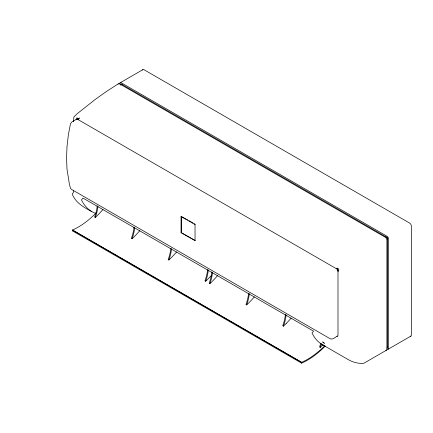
<?xml version="1.0" encoding="UTF-8"?>
<svg xmlns="http://www.w3.org/2000/svg" width="433" height="433" viewBox="0 0 433 433"><rect width="100%" height="100%" fill="white"/><g stroke="black" fill="none" stroke-linecap="round" stroke-linejoin="round"><path stroke-width="0.65" d="M325.01 346.33A70.747 40.848 -60 0 1 301.639 363.179L72.479 230.876L72.538 230.037A69.805 40.301 -60 0 0 96.516 212.484M301.639 363.179L301.639 362.367L72.484 230.064M181.059 216.457L181.059 232.591L195.034 240.661L195.034 224.527L181.059 216.457L187.722 220.007M336.912 336.241A2.468 1.423 60 0 0 337.989 334.996L337.989 271.67L338.909 269.12L337.161 268.114L336.246 268.644L77.745 119.4A2.468 1.423 60 0 0 76.132 119.714L77.848 118.718L78.66 118.869L77.745 119.4L79.439 117.944L78.79 118.653M76.127 119.524L76.912 117.863L78.66 118.869M211.802 271.978A32.378 18.695 -60 0 1 209.161 283.279L209.859 283.68L212.63 280.979A69.843 40.323 -60 0 0 217.539 275.642M248.596 293.222A32.378 18.695 -60 0 1 245.955 304.523L246.653 304.924L249.424 302.223A69.843 40.323 -60 0 0 254.339 296.886M285.396 314.466A32.378 18.695 -60 0 1 282.749 325.768L283.447 326.168L286.218 323.467M320.793 343.174A32.378 18.695 -60 0 1 319.549 347.012L320.247 347.412L323.018 344.711M118.426 83.78L107.005 91.103L95.617 99.13L76.852 113.987L73.908 116.964L73.529 121.754M120.174 82.773L142.879 69.664M76.506 119.275L71.965 121.9L70.498 123.676L68.403 134.533L67.007 146.543L66.541 158.121L67.007 169.162L69.442 184.49L70.465 188.203L71.31 189.275L330.336 338.844C333.026 339.9 335.196 336.955 337.48 336.127M181.059 232.591L195.294 240.51M337.161 268.114L337.686 268.736L337.859 270.82A2.468 1.423 60 0 0 336.246 268.644M386.388 350.248L363.807 363.282C358.378 363.839 352.765 362.259 348.078 359.52L321.876 344.392M388.13 349.236L410.836 336.127M301.639 362.367L301.698 362.34A69.805 40.301 -60 0 0 324.761 345.723M118.047 84.218A2.474 1.429 60 0 1 119.665 83.905L385.148 237.181A2.474 1.429 60 0 1 386.896 240.207L386.896 349.117A2.468 1.423 60 0 1 385.819 350.357M188.885 220.678L192.961 223.027M194.125 223.704L195.294 224.375M91.325 211.282C83.661 207.423 75.418 202.438 72.181 194.022L73.529 192.36L73.529 190.341M102.962 209.491A69.821 40.312 -60 0 1 95.282 217.528L94.578 217.128A32.378 18.695 -60 0 0 97.225 205.827M139.756 230.735A69.821 40.312 -60 0 1 132.076 238.772L131.378 238.372A32.378 18.695 -60 0 0 134.019 227.071M176.556 251.974A69.821 40.312 -60 0 1 168.87 260.017L168.172 259.616A32.378 18.695 -60 0 0 170.813 248.315M211.147 275.707A69.821 40.312 -60 0 1 205.664 281.261L204.966 280.86A32.378 18.695 -60 0 0 207.613 269.559M72.538 230.037L301.698 362.34M337.984 270.749L337.989 271.67M387.595 348.311L387.595 237.787L120.71 83.699L120.71 85.047M181.319 216.305L181.319 232.44M73.664 230.329A70.747 40.848 -60 0 1 72.479 230.876M286.094 314.867A32.378 18.695 -60 0 1 283.447 326.168M291.133 318.125A69.843 40.323 -60 0 1 286.218 323.467M208.311 269.959A32.378 18.695 -60 0 1 205.664 281.261M134.717 227.477A32.378 18.695 -60 0 1 132.076 238.772M249.294 293.628A32.378 18.695 -60 0 1 246.653 304.924M171.511 248.715A32.378 18.695 -60 0 1 168.87 260.017M212.5 272.384A32.378 18.695 -60 0 1 209.859 283.68M97.923 206.232A32.378 18.695 -60 0 1 95.282 217.528M321.492 343.575A32.378 18.695 -60 0 1 320.247 347.412M325.107 346.075A70.747 40.848 -60 0 1 312.041 333.031L313.541 331.175L82.984 198.065L81.485 199.922A70.747 40.848 -60 0 0 95.688 213.415M386.896 349.117A2.468 1.423 60 0 0 388.645 348.105L388.645 239.2A2.468 1.423 60 0 0 386.896 236.174L121.408 82.892A2.468 1.423 60 0 0 119.665 83.905M385.852 236.775A2.468 1.423 60 0 1 387.595 239.801M387.595 346.292A2.468 1.423 60 0 1 387.086 347.423M410.273 336.241A2.468 1.423 60 0 0 411.35 334.996L411.35 226.091A2.468 1.423 60 0 0 409.602 223.065L144.113 69.783A2.468 1.423 60 0 0 142.5 70.097M120.845 85.025A2.468 1.423 60 0 1 122.458 84.711M324.328 343.293L322.742 341.967L324.328 343.293"/></g></svg>
